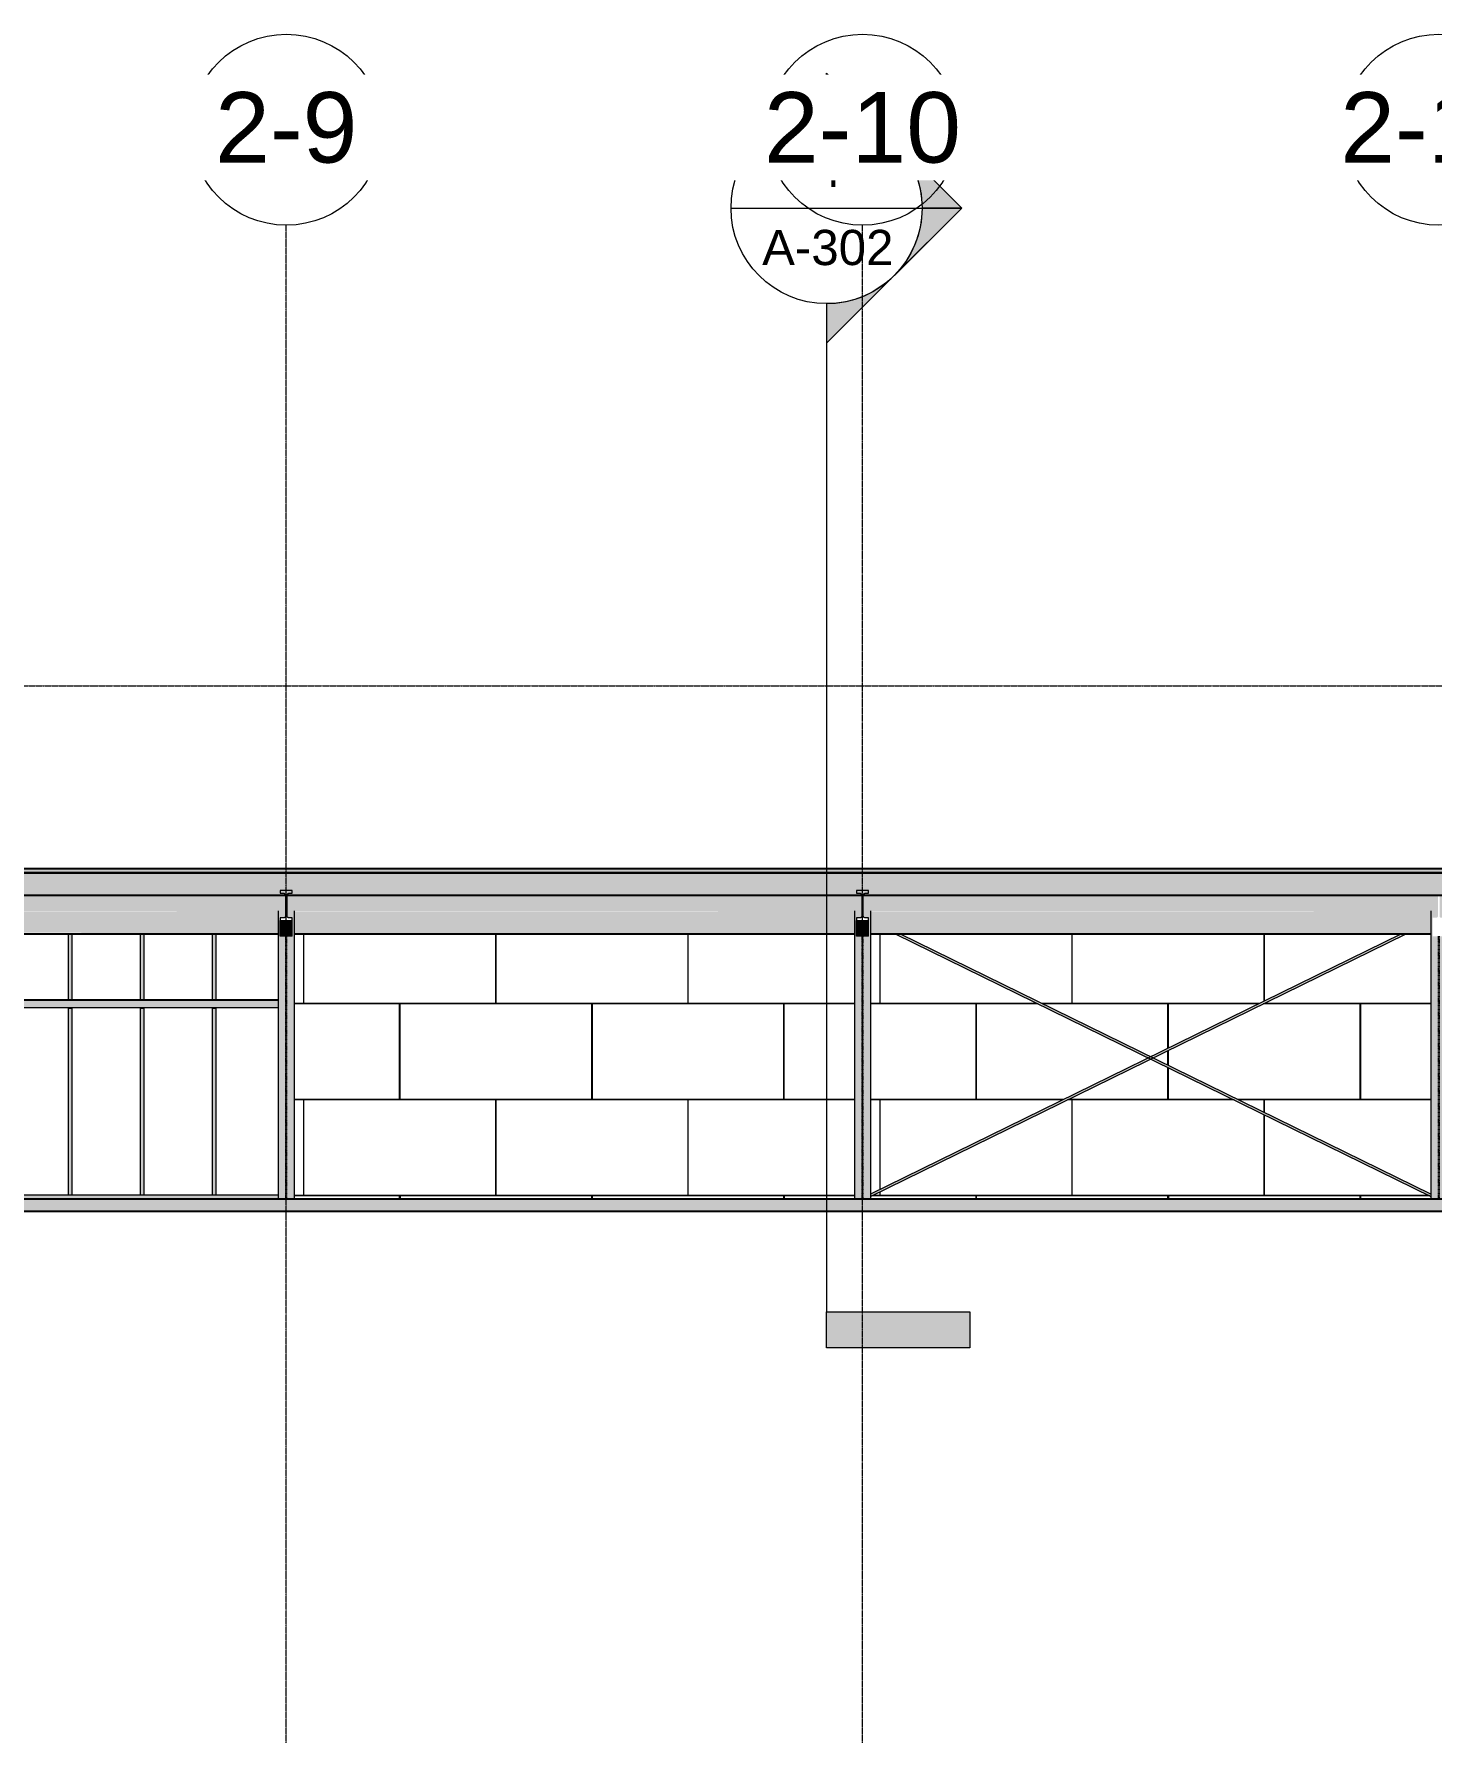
# Model space of a CAD drawing. Header units: inches. Extents: x -23227 to -2744, y -314 to 853.
# Drawn here: x -17234 to -16532, y -273 to 585 of the extents above; entities that cross this region are included whole.
import ezdxf

# ---------------------------------------------------------------- set-up
doc = ezdxf.new("R2010")
doc.units = ezdxf.units.IN
doc.header["$MEASUREMENT"] = 0
for name, pattern in [('Grid Line 1_2_', [0.875, 0.5, -0.125, 0.125, -0.125]), ('Grid Line 1_2__2_', [0.875, 0.5, -0.125, 0.125, -0.125]), ('Hidden 1_8_', [0.1875, 0.125, -0.0625])]:
    doc.linetypes.add(name, pattern=pattern)
for name, color, linetype, lineweight in [('A-CLNG', 13, 'Continuous', 9), ('A-CLNG-PATT', 13, 'Continuous', 9), ('A-FLOR', 192, 'Continuous', 9), ('A-FLOR-LEVL', 51, 'Continuous', 9), ('A-GLAZ-CWMG', 51, 'Continuous', 9), ('A-ROOF', 132, 'Continuous', 9), ('A-WALL-PATT', 111, 'Continuous', 25), ('G-ANNO-SYMB', 111, 'Continuous', 9), ('S-BEAM', 12, 'Continuous', 9), ('S-COLS', 52, 'Continuous', 9), ('S-GRID', 1, 'Continuous', 9), ('S-GRID-IDEN', 1, 'Continuous', 9)]:
    doc.layers.add(name, color=color, linetype=linetype, lineweight=lineweight)
doc.styles.add('Arial_1', font='arial.ttf', dxfattribs={"height": 35.407186})
doc.styles.add('Arial_2', font='arial.ttf', dxfattribs={"height": 17.703593})

# ---------------------------------------------------------------- blocks, each defined once
blk = doc.blocks.new('Locker Rooms and Restrooms_rvt-2-Section 8')
at = {"layer": 'A-FLOR-LEVL', "linetype": 'Grid Line 1_2__2_'}
blk.add_line((-26557.32, 0), (-21746.96, 0), dxfattribs=at)
blk = doc.blocks.new('Struct_Xcel_Sports Complex_rvt-2-Section 8')
at = {"layer": 'A-FLOR'}
blk.add_hatch(color=254, dxfattribs=at).paths.add_polyline_path([(-25258.05, -6.32), (-25189.87, -6.32), (-25174.52, -6), (-22066.14, -6), (-22066.14, 0), (-25174.52, 0), (-25189.87, -0.32), (-25287.67, -0.32), (-25303.02, 0), (-26276.89, 0), (-26276.89, -6), (-25303.02, -6), (-25287.67, -6.32)], flags=0)
at = {"layer": 'A-FLOR', "color": 10, "lineweight": 25}
for p, q in [((-22066.14, 0), (-24218.88, 0)), ((-25174.52, -6), (-22066.14, -6))]:
    blk.add_line(p, q, dxfattribs=at)
blk = doc.blocks.new('W-Wide Flange-Column - B2_F-1278758-Section 8')
at = {"layer": 'S-COLS'}
blk.add_hatch(color=256, dxfattribs=at).paths.add_polyline_path([(-23081.89, 0), (-23081.89, 144.92), (-23085.52, 144.89), (-23085.49, 142.14), (-23085.32, 141.79), (-23085.01, 141.55), (-23084.63, 141.46), (-23082.89, 141.46), (-23082.89, 132.21), (-23088.89, 132.21), (-23088.89, 141.46), (-23086.96, 141.48), (-23086.6, 141.65), (-23086.35, 141.96), (-23086.27, 142.35), (-23086.27, 144.92), (-23089.89, 144.89), (-23089.89, 0)], flags=0)
for p, q in [((-23089.89, 144.89), (-23089.89, 0)), ((-23081.89, 144.89), (-23081.89, 0))]:
    blk.add_line(p, q, dxfattribs=at)
at = {"layer": 'S-COLS', "linetype": 'Hidden 1_8_'}
for p, q in [((-23086.05, 0), (-23086.05, 132.21)), ((-23085.73, 132.21), (-23085.73, 0))]:
    blk.add_line(p, q, dxfattribs=at)
blk = doc.blocks.new('W-Wide Flange-Column - B2_F-V11-Section 8')
at = {"layer": 'S-COLS'}
blk.add_hatch(color=256, dxfattribs=at).paths.add_polyline_path([(-23668.32, 0), (-23660.89, 0), (-23660.89, 144.92), (-23664.52, 144.89), (-23664.49, 142.14), (-23664.32, 141.79), (-23664.01, 141.55), (-23663.63, 141.46), (-23661.89, 141.46), (-23661.89, 132.21), (-23667.89, 132.21), (-23667.89, 141.46), (-23665.96, 141.48), (-23665.6, 141.65), (-23665.35, 141.96), (-23665.27, 142.35), (-23665.27, 144.92), (-23668.89, 144.92), (-23668.89, 0)], flags=0)
for p, q in [((-23668.89, 144.92), (-23668.89, 0)), ((-23660.89, 144.89), (-23660.89, 0))]:
    blk.add_line(p, q, dxfattribs=at)
at = {"layer": 'S-COLS', "linetype": 'Hidden 1_8_'}
for p, q in [((-23665.05, 0), (-23665.05, 132.21)), ((-23664.73, 132.21), (-23664.73, 0))]:
    blk.add_line(p, q, dxfattribs=at)
blk = doc.blocks.new('W-Wide Flange - 1_-3_ deep-V16-Section 8')
at = {"layer": 'S-BEAM'}
blk.add_hatch(color=256, dxfattribs=at).paths.add_polyline_path([(-23667.89, 132.21), (-23661.89, 132.21), (-23661.89, 140.1), (-23667.89, 140.1), (-23667.89, 135.12)], flags=0)
at = {"layer": 'S-BEAM', "lineweight": 15}
for p, q in [((-23661.89, 155.11), (-23667.89, 155.11)), ((-23667.89, 155.11), (-23667.89, 153.75)), ((-23661.89, 153.75), (-23661.89, 155.11)), ((-23667.89, 153.75), (-23666.16, 153.75)), ((-23665.27, 152.86), (-23665.27, 142.35)), ((-23664.52, 142.35), (-23664.52, 152.86)), ((-23663.63, 153.75), (-23661.89, 153.75)), ((-23666.16, 141.46), (-23667.89, 141.46)), ((-23667.89, 141.46), (-23667.89, 140.1)), ((-23667.89, 140.1), (-23661.89, 140.1)), ((-23661.89, 141.46), (-23663.63, 141.46)), ((-23661.89, 140.1), (-23661.89, 141.46))]:
    blk.add_line(p, q, dxfattribs=at)
at = {"layer": 'S-BEAM'}
for p, q in [((-23667.89, 132.21), (-23667.89, 140.1)), ((-23661.89, 132.21), (-23661.89, 140.1)), ((-23661.89, 132.21), (-23667.89, 132.21))]:
    blk.add_line(p, q, dxfattribs=at)
at = {"layer": 'S-BEAM', "lineweight": 15, "flags": 128}
for points in [[(-23666.16, 153.75), (-23665.96, 153.73), (-23665.77, 153.66), (-23665.6, 153.56), (-23665.46, 153.41), (-23665.35, 153.25), (-23665.29, 153.06), (-23665.27, 152.86)], [(-23664.52, 152.86), (-23664.49, 153.06), (-23664.43, 153.25), (-23664.32, 153.41), (-23664.18, 153.56), (-23664.01, 153.66), (-23663.82, 153.73), (-23663.63, 153.75)], [(-23665.27, 142.35), (-23665.29, 142.15), (-23665.35, 141.96), (-23665.46, 141.79), (-23665.6, 141.65), (-23665.77, 141.55), (-23665.96, 141.48), (-23666.16, 141.46)], [(-23663.63, 141.46), (-23663.82, 141.48), (-23664.01, 141.55), (-23664.18, 141.65), (-23664.32, 141.79), (-23664.43, 141.96), (-23664.49, 142.15), (-23664.52, 142.35)]]:
    blk.add_lwpolyline(points, dxfattribs=at)
blk = doc.blocks.new('W-Wide Flange - 1_-3_ deep-V17-Section 8')
at = {"layer": 'S-BEAM'}
h = blk.add_hatch(dxfattribs=at)
h.set_pattern_fill('FP_9', color=256, style=0, pattern_type=2)
h.set_pattern_definition([(45, (-32936.803, 67.247), (-19.00703, 19.00703), []), (45, (-32936.803, 96.047), (-19.00703, 19.00703), [])])
h.paths.add_polyline_path([(-23953.44, 140.1), (-23951.39, 140.1), (-23951.39, 141.46), (-23953.44, 141.52), (-23953.68, 141.65), (-23953.93, 141.96), (-23954.02, 142.35), (-23953.99, 153.06), (-23953.82, 153.41), (-23953.44, 153.69), (-23953.13, 153.75), (-23951.39, 153.75), (-23951.39, 155.11), (-23957.39, 155.11), (-23957.39, 153.75), (-23955.46, 153.73), (-23955.1, 153.56), (-23954.85, 153.25), (-23954.77, 152.86), (-23954.79, 142.15), (-23954.96, 141.79), (-23955.27, 141.55), (-23955.66, 141.46), (-23957.39, 141.46), (-23957.39, 140.1)], flags=0)
blk.add_hatch(color=256, dxfattribs=at).paths.add_polyline_path([(-23957.39, 132.21), (-23951.39, 132.21), (-23951.39, 140.1), (-23957.39, 140.1), (-23957.39, 135.12)], flags=0)
at = {"layer": 'S-BEAM', "lineweight": 15}
for p, q in [((-23951.39, 155.11), (-23957.39, 155.11)), ((-23957.39, 155.11), (-23957.39, 153.75)), ((-23951.39, 153.75), (-23951.39, 155.11)), ((-23957.39, 153.75), (-23955.66, 153.75)), ((-23954.77, 152.86), (-23954.77, 142.35)), ((-23954.02, 142.35), (-23954.02, 152.86)), ((-23953.13, 153.75), (-23951.39, 153.75)), ((-23955.66, 141.46), (-23957.39, 141.46)), ((-23957.39, 141.46), (-23957.39, 140.1)), ((-23957.39, 140.1), (-23951.39, 140.1)), ((-23951.39, 141.46), (-23953.13, 141.46)), ((-23951.39, 140.1), (-23951.39, 141.46))]:
    blk.add_line(p, q, dxfattribs=at)
at = {"layer": 'S-BEAM'}
for p, q in [((-23957.39, 132.21), (-23957.39, 140.1)), ((-23951.39, 132.21), (-23951.39, 140.1)), ((-23951.39, 132.21), (-23957.39, 132.21))]:
    blk.add_line(p, q, dxfattribs=at)
at = {"layer": 'S-BEAM', "lineweight": 15, "flags": 128}
for points in [[(-23955.66, 153.75), (-23955.46, 153.73), (-23955.27, 153.66), (-23955.1, 153.56), (-23954.96, 153.41), (-23954.85, 153.25), (-23954.79, 153.06), (-23954.77, 152.86)], [(-23954.02, 152.86), (-23953.99, 153.06), (-23953.93, 153.25), (-23953.82, 153.41), (-23953.68, 153.56), (-23953.51, 153.66), (-23953.32, 153.73), (-23953.13, 153.75)], [(-23954.77, 142.35), (-23954.79, 142.15), (-23954.85, 141.96), (-23954.96, 141.79), (-23955.1, 141.65), (-23955.27, 141.55), (-23955.46, 141.48), (-23955.66, 141.46)], [(-23953.13, 141.46), (-23953.32, 141.48), (-23953.51, 141.55), (-23953.68, 141.65), (-23953.82, 141.79), (-23953.93, 141.96), (-23953.99, 142.15), (-23954.02, 142.35)]]:
    blk.add_lwpolyline(points, dxfattribs=at)
blk = doc.blocks.new('Girt_C - 8_D-1253506-Section 8')
at = {"layer": 'S-BEAM'}
h = blk.add_hatch(color=256, dxfattribs=at)
h.paths.add_polyline_path([(-22173.39, 99.82), (-22173.39, 100.3), (-22309.89, 100.3), (-22309.89, 99.82), (-22216.83, 99.82)], flags=0)
h.paths.add_polyline_path([(-26265.39, 99.82), (-26128.02, 99.82), (-26128.02, 100.3), (-26265.39, 100.3)], flags=0)
h.paths.add_polyline_path([(-22420.08, 99.82), (-22420.08, 100.3), (-22458.77, 100.3), (-22458.77, 99.82)], flags=0)
h.paths.add_polyline_path([(-25672.89, 99.82), (-25522.02, 99.82), (-25522.02, 100.3), (-25672.89, 100.3)], flags=0)
h.paths.add_polyline_path([(-22810.7, 99.82), (-22810.7, 100.3), (-22941.3, 100.3), (-22941.36, 100.11), (-22941.61, 99.9), (-22941.71, 99.82), (-22838.9, 99.82)], flags=0)
h.paths.add_polyline_path([(-25517.89, 99.82), (-25505.64, 99.82), (-25505.64, 100.3), (-25517.89, 100.3)], flags=0)
h.paths.add_polyline_path([(-22949.08, 99.82), (-22948.92, 99.9), (-22949.17, 100.11), (-22949.23, 100.3), (-23081.89, 100.3), (-23081.89, 99.82), (-22977.14, 99.82)], flags=0)
h.paths.add_polyline_path([(-25501.52, 99.82), (-25405.89, 99.82), (-25405.89, 100.3), (-25501.52, 100.3)], flags=0)
h.paths.add_polyline_path([(-25397.89, 99.82), (-25336.74, 99.82), (-25336.74, 100.3), (-25397.89, 100.3)], flags=0)
h.paths.add_polyline_path([(-23089.89, 99.82), (-23089.89, 100.3), (-23371.39, 100.3), (-23371.39, 99.82), (-23115.37, 99.82)], flags=0)
h.paths.add_polyline_path([(-24132.95, 99.82), (-23958.39, 99.82), (-23958.39, 100.3), (-24132.95, 100.3)], flags=0)
h = blk.add_hatch(color=256, dxfattribs=at)
h.paths.add_polyline_path([(-26265.39, 96.51), (-26127.89, 96.51), (-26127.89, 98), (-26128.02, 98), (-26128.02, 99.82), (-26265.39, 99.82)], flags=0)
h.paths.add_polyline_path([(-25361.73, 96.51), (-25336.74, 96.51), (-25336.74, 99.82), (-25397.89, 99.82), (-25397.89, 96.51), (-25396.29, 96.51)], flags=0)
h.paths.add_polyline_path([(-24132.95, 96.51), (-23958.39, 96.51), (-23958.39, 99.82), (-24132.95, 99.82)], flags=0)
h.paths.add_polyline_path([(-22171.52, 96.51), (-22171.52, 98), (-22173.39, 98), (-22173.39, 99.82), (-22309.89, 99.82), (-22309.89, 96.51), (-22172.77, 96.51)], flags=0)
h.paths.add_polyline_path([(-22420.08, 96.51), (-22420.08, 99.82), (-22458.77, 99.82), (-22458.77, 96.51)], flags=0)
h.paths.add_polyline_path([(-25672.89, 96.51), (-25522.02, 96.51), (-25522.02, 99.82), (-25672.89, 99.82)], flags=0)
h.paths.add_polyline_path([(-22810.7, 96.51), (-22810.7, 99.82), (-23081.89, 99.82), (-23081.89, 96.51), (-22838.9, 96.51)], flags=0)
h.paths.add_polyline_path([(-25517.89, 96.51), (-25505.64, 96.51), (-25505.64, 99.82), (-25517.89, 99.82)], flags=0)
h.paths.add_polyline_path([(-23089.89, 96.51), (-23089.89, 99.82), (-23371.39, 99.82), (-23371.39, 96.51), (-23115.37, 96.51)], flags=0)
h.paths.add_polyline_path([(-25501.52, 96.51), (-25405.89, 96.51), (-25405.89, 99.82), (-25501.52, 99.82)], flags=0)
h = blk.add_hatch(color=256, dxfattribs=at)
h.paths.add_polyline_path([(-22171.52, 96.32), (-22171.52, 96.51), (-22309.89, 96.5), (-22309.89, 96.32), (-22216.83, 96.32)], flags=0)
h.paths.add_polyline_path([(-23958.39, 96.32), (-23958.39, 96.51), (-24132.95, 96.46), (-24132.95, 96.32), (-24013.92, 96.32)], flags=0)
h.paths.add_polyline_path([(-23357.29, 96.32), (-23089.89, 96.36), (-23089.89, 96.51), (-23371.39, 96.48), (-23371.39, 96.32)], flags=0)
h.paths.add_polyline_path([(-25672.76, 96.32), (-25522.02, 96.4), (-25522.02, 96.51), (-25672.89, 96.43), (-25672.89, 96.32)], flags=0)
h.paths.add_polyline_path([(-26128.02, 96.32), (-26128.02, 96.51), (-26265.39, 96.51), (-26265.39, 96.32), (-26156.59, 96.32)], flags=0)
h.paths.add_polyline_path([(-25517.89, 96.32), (-25505.64, 96.4), (-25505.64, 96.51), (-25517.89, 96.43), (-25517.89, 96.34)], flags=0)
h.paths.add_polyline_path([(-22420.08, 96.32), (-22420.08, 96.51), (-22458.77, 96.5), (-22458.77, 96.32)], flags=0)
h.paths.add_polyline_path([(-25501.52, 96.32), (-25405.89, 96.4), (-25405.89, 96.51), (-25501.52, 96.43), (-25501.52, 96.34)], flags=0)
h.paths.add_polyline_path([(-23081.89, 96.32), (-22948.86, 96.36), (-22948.57, 96.51), (-23081.89, 96.49), (-23081.89, 96.33)], flags=0)
h.paths.add_polyline_path([(-25336.74, 96.32), (-25336.74, 96.51), (-25397.89, 96.43), (-25397.89, 96.32), (-25361.73, 96.32)], flags=0)
h.paths.add_polyline_path([(-22810.7, 96.32), (-22810.7, 96.51), (-22941.94, 96.49), (-22941.87, 96.41), (-22941.52, 96.32), (-22838.9, 96.32)], flags=0)
for p, q in [((-23958.39, 100.3), (-24132.95, 100.3)), ((-23958.39, 99.82), (-24132.95, 99.82)), ((-24132.95, 96.32), (-23958.39, 96.32))]:
    blk.add_line(p, q, dxfattribs=at)
blk = doc.blocks.new('W-Wide Flange - W12X19-1278585-Section 8')
at = {"layer": 'S-BEAM'}
h = blk.add_hatch(color=256, dxfattribs=at)
h.paths.add_polyline_path([(-26264.89, 144.55), (-26128.02, 144.55), (-26128.02, 144.79), (-26264.89, 144.79), (-26264.89, 144.69)], flags=0)
h.paths.add_polyline_path([(-24818.89, 144.55), (-24634.77, 144.62), (-24634.77, 144.79), (-24818.89, 144.76), (-24818.89, 144.63)], flags=0)
h.paths.add_polyline_path([(-22804.14, 144.55), (-22804.14, 144.79), (-23081.89, 144.79), (-23081.89, 144.55), (-22804.34, 144.55)], flags=0)
h.paths.add_polyline_path([(-24826.89, 144.55), (-24826.89, 144.79), (-24965.27, 144.77), (-24965.27, 144.55), (-24843.34, 144.55)], flags=0)
h.paths.add_polyline_path([(-25976.89, 144.55), (-25863.02, 144.55), (-25863.02, 144.79), (-25976.89, 144.79), (-25976.89, 144.68)], flags=0)
h.paths.add_polyline_path([(-23089.89, 144.55), (-23089.89, 144.79), (-23371.39, 144.71), (-23371.39, 144.55), (-23098.1, 144.55)], flags=0)
h.paths.add_polyline_path([(-24630.02, 144.55), (-24537.39, 144.62), (-24537.39, 144.79), (-24630.02, 144.75), (-24630.02, 144.62)], flags=0)
h.paths.add_polyline_path([(-25737.27, 144.55), (-25695.39, 144.55), (-25695.39, 144.79), (-25737.27, 144.79), (-25737.27, 144.67)], flags=0)
h.paths.add_polyline_path([(-25174.52, 144.55), (-25174.52, 144.79), (-25303.02, 144.78), (-25303.02, 144.55), (-25188.93, 144.55)], flags=0)
h.paths.add_polyline_path([(-23379.39, 144.55), (-23379.39, 144.79), (-23660.89, 144.72), (-23660.89, 144.55), (-23383.21, 144.55)], flags=0)
h.paths.add_polyline_path([(-25687.39, 144.55), (-25522.02, 144.55), (-25522.02, 144.79), (-25687.39, 144.79), (-25687.39, 144.67)], flags=0)
h.paths.add_polyline_path([(-24529.39, 144.55), (-24247.89, 144.61), (-24247.89, 144.79), (-24529.39, 144.75), (-24529.39, 144.62)], flags=0)
h.paths.add_polyline_path([(-25517.89, 144.55), (-25505.64, 144.55), (-25505.64, 144.79), (-25517.89, 144.79), (-25517.89, 144.66)], flags=0)
h.paths.add_polyline_path([(-23668.89, 144.55), (-23668.89, 144.79), (-23950.39, 144.73), (-23950.39, 144.55), (-23737.44, 144.55)], flags=0)
h.paths.add_polyline_path([(-25501.52, 144.55), (-25405.89, 144.55), (-25405.89, 144.79), (-25501.52, 144.79), (-25501.52, 144.66)], flags=0)
h.paths.add_polyline_path([(-25307.77, 144.55), (-25307.77, 144.79), (-25397.89, 144.78), (-25397.89, 144.55), (-25327.17, 144.55)], flags=0)
h.paths.add_polyline_path([(-24132.95, 144.55), (-23958.39, 144.6), (-23958.39, 144.79), (-24132.95, 144.74), (-24132.95, 144.6)], flags=0)
h = blk.add_hatch(color=256, dxfattribs=at)
h.paths.add_polyline_path([(-26264.89, 134.1), (-26128.02, 134.1), (-26128.02, 144.55), (-26264.89, 144.55), (-26264.89, 135.12)], flags=0)
h.paths.add_polyline_path([(-24537.39, 134.1), (-24537.39, 144.55), (-24630.02, 144.55), (-24630.02, 134.1), (-24540.94, 134.1)], flags=0)
h.paths.add_polyline_path([(-22804.14, 134.1), (-22804.14, 135.04), (-22804.39, 135.04), (-22804.34, 143.37), (-22804.14, 143.37), (-22804.14, 144.55), (-23081.89, 144.55), (-23081.89, 134.1), (-22804.34, 134.1)], flags=0)
h.paths.add_polyline_path([(-24529.39, 134.1), (-24247.89, 134.1), (-24247.89, 144.55), (-24529.39, 144.55), (-24529.39, 135.12)], flags=0)
h.paths.add_polyline_path([(-25976.89, 134.1), (-25863.02, 134.1), (-25863.02, 144.55), (-25976.89, 144.55), (-25976.89, 135.12)], flags=0)
h.paths.add_polyline_path([(-24634.77, 134.1), (-24634.77, 144.55), (-24818.89, 144.55), (-24818.89, 134.1), (-24635.98, 134.1)], flags=0)
h.paths.add_polyline_path([(-25737.27, 134.1), (-25695.39, 134.1), (-25695.39, 144.55), (-25737.27, 144.55)], flags=0)
h.paths.add_polyline_path([(-25687.39, 134.1), (-25522.02, 134.1), (-25522.02, 144.55), (-25687.39, 144.55), (-25687.39, 135.12)], flags=0)
h.paths.add_polyline_path([(-23089.89, 134.1), (-23089.89, 144.55), (-23371.39, 144.55), (-23371.39, 134.1), (-23115.37, 134.1)], flags=0)
h.paths.add_polyline_path([(-25517.89, 134.1), (-25505.64, 134.1), (-25505.64, 144.55), (-25517.89, 144.55)], flags=0)
h.paths.add_polyline_path([(-23379.39, 134.1), (-23379.39, 144.55), (-23660.89, 144.55), (-23660.89, 134.1), (-23383.21, 134.1)], flags=0)
h.paths.add_polyline_path([(-25501.52, 134.1), (-25405.89, 134.1), (-25405.89, 144.55), (-25501.52, 144.55)], flags=0)
h.paths.add_polyline_path([(-25397.89, 134.1), (-25307.77, 134.1), (-25307.77, 144.55), (-25397.89, 144.55), (-25397.89, 135.12)], flags=0)
h.paths.add_polyline_path([(-24132.95, 134.1), (-23958.39, 134.1), (-23958.39, 144.55), (-24132.95, 144.55), (-24132.95, 135.12)], flags=0)
h.paths.add_polyline_path([(-23668.89, 134.1), (-23668.89, 144.55), (-23950.39, 144.55), (-23950.39, 134.1), (-23737.44, 134.1)], flags=0)
h.paths.add_polyline_path([(-25303.02, 134.1), (-25174.52, 134.1), (-25174.52, 144.55), (-25303.02, 144.55)], flags=0)
h.paths.add_polyline_path([(-24965.27, 134.1), (-24826.89, 134.1), (-24826.89, 144.55), (-24965.27, 144.55)], flags=0)
h = blk.add_hatch(color=256, dxfattribs=at)
h.paths.add_polyline_path([(-22804.14, 133.58), (-22804.14, 134.1), (-23081.89, 134.1), (-23081.89, 133.58), (-22804.34, 133.58)], flags=0)
h.paths.add_polyline_path([(-26264.89, 133.58), (-26128.02, 133.65), (-26128.02, 134.1), (-26264.89, 134.1), (-26264.89, 133.59)], flags=0)
h.paths.add_polyline_path([(-25976.89, 133.58), (-25863.02, 133.65), (-25863.02, 134.1), (-25976.89, 134.09), (-25976.89, 133.59)], flags=0)
h.paths.add_polyline_path([(-25737.27, 133.58), (-25695.39, 133.65), (-25695.39, 134.1), (-25737.27, 134.08), (-25737.27, 133.59)], flags=0)
h.paths.add_polyline_path([(-25687.39, 133.58), (-25522.02, 133.65), (-25522.02, 134.1), (-25687.39, 134.08), (-25687.39, 133.59)], flags=0)
h.paths.add_polyline_path([(-23089.89, 133.58), (-23089.89, 134.1), (-23371.39, 134.1), (-23371.39, 133.58), (-23115.37, 133.58)], flags=0)
h.paths.add_polyline_path([(-25517.89, 133.58), (-25505.64, 133.65), (-25505.64, 134.1), (-25517.89, 134.07), (-25517.89, 133.59)], flags=0)
h.paths.add_polyline_path([(-25501.52, 133.58), (-25405.89, 133.65), (-25405.89, 134.1), (-25501.52, 134.07), (-25501.52, 133.59)], flags=0)
h.paths.add_polyline_path([(-25397.89, 133.58), (-25307.77, 133.65), (-25307.77, 134.1), (-25397.89, 134.07), (-25397.89, 133.59)], flags=0)
h.paths.add_polyline_path([(-25303.02, 133.58), (-25174.52, 133.65), (-25174.52, 134.1), (-25303.02, 134.06), (-25303.02, 133.59)], flags=0)
h.paths.add_polyline_path([(-24965.27, 133.58), (-24826.89, 133.65), (-24826.89, 134.1), (-24965.27, 134.05), (-24965.27, 133.59)], flags=0)
h.paths.add_polyline_path([(-24818.89, 133.58), (-24634.77, 133.65), (-24634.77, 134.1), (-24818.89, 134.05), (-24818.89, 133.59)], flags=0)
h.paths.add_polyline_path([(-24630.02, 133.58), (-24537.39, 133.65), (-24537.39, 134.1), (-24630.02, 134.04), (-24630.02, 133.59)], flags=0)
h.paths.add_polyline_path([(-24529.39, 133.58), (-24247.89, 133.65), (-24247.89, 134.1), (-24529.39, 134.03), (-24529.39, 133.59)], flags=0)
h.paths.add_polyline_path([(-23379.39, 133.58), (-23379.39, 134.1), (-23660.89, 134.1), (-23660.89, 133.58), (-23383.21, 133.58)], flags=0)
h.paths.add_polyline_path([(-24132.95, 133.58), (-23958.39, 133.65), (-23958.39, 134.1), (-24132.95, 134.02), (-24132.95, 133.58)], flags=0)
h.paths.add_polyline_path([(-23950.39, 133.58), (-23668.89, 133.65), (-23668.89, 134.1), (-23950.39, 134.1), (-23950.39, 133.58)], flags=0)
h = blk.add_hatch(color=256, dxfattribs=at)
h.paths.add_polyline_path([(-24537.39, 133.23), (-24537.39, 133.58), (-24630.02, 133.58), (-24630.02, 133.23), (-24540.94, 133.23)], flags=0)
h.paths.add_polyline_path([(-22804.14, 133.23), (-22804.14, 133.58), (-23081.89, 133.58), (-23081.89, 133.23), (-22804.34, 133.23)], flags=0)
h.paths.add_polyline_path([(-26260.27, 133.23), (-26128.02, 133.23), (-26128.02, 133.58), (-26264.89, 133.58), (-26264.89, 133.23)], flags=0)
h.paths.add_polyline_path([(-25976.89, 133.23), (-25863.02, 133.23), (-25863.02, 133.58), (-25976.89, 133.58)], flags=0)
h.paths.add_polyline_path([(-25737.27, 133.23), (-25695.39, 133.23), (-25695.39, 133.58), (-25737.27, 133.58)], flags=0)
h.paths.add_polyline_path([(-23089.89, 133.23), (-23089.89, 133.58), (-23371.39, 133.58), (-23371.39, 133.23), (-23115.37, 133.23)], flags=0)
h.paths.add_polyline_path([(-25687.39, 133.23), (-25522.02, 133.23), (-25522.02, 133.58), (-25687.39, 133.58)], flags=0)
h.paths.add_polyline_path([(-23379.39, 133.23), (-23379.39, 133.58), (-23660.89, 133.58), (-23660.89, 133.23), (-23383.21, 133.23)], flags=0)
h.paths.add_polyline_path([(-25517.89, 133.23), (-25505.64, 133.23), (-25505.64, 133.58), (-25517.89, 133.58)], flags=0)
h.paths.add_polyline_path([(-25501.52, 133.23), (-25405.89, 133.23), (-25405.89, 133.58), (-25501.52, 133.58)], flags=0)
h.paths.add_polyline_path([(-25397.89, 133.23), (-25307.77, 133.23), (-25307.77, 133.58), (-25397.89, 133.58)], flags=0)
h.paths.add_polyline_path([(-25303.02, 133.23), (-25174.52, 133.23), (-25174.52, 133.58), (-25303.02, 133.58)], flags=0)
h.paths.add_polyline_path([(-23668.89, 133.23), (-23668.89, 133.58), (-23950.39, 133.58), (-23950.39, 133.23), (-23737.44, 133.23)], flags=0)
h.paths.add_polyline_path([(-24965.27, 133.23), (-24826.89, 133.23), (-24826.89, 133.58), (-24965.27, 133.58)], flags=0)
h.paths.add_polyline_path([(-23958.39, 133.23), (-23958.39, 133.58), (-24132.95, 133.58), (-24132.95, 133.23), (-23979.36, 133.23)], flags=0)
h.paths.add_polyline_path([(-24818.89, 133.23), (-24634.77, 133.23), (-24634.77, 133.58), (-24818.89, 133.58)], flags=0)
h.paths.add_polyline_path([(-24247.89, 133.23), (-24247.89, 133.58), (-24529.39, 133.58), (-24529.39, 133.23), (-24255.83, 133.23)], flags=0)
for p, q in [((-24132.95, 133.58), (-23958.39, 133.58)), ((-24132.95, 133.23), (-23958.39, 133.23)), ((-23950.39, 133.58), (-23668.89, 133.58)), ((-23950.39, 133.23), (-23668.89, 133.23)), ((-23660.89, 133.58), (-23379.39, 133.58)), ((-23660.89, 133.23), (-23379.39, 133.23))]:
    blk.add_line(p, q, dxfattribs=at)
blk = doc.blocks.new('Rectangular Mullion - Exterior 2_ x 4_5_-V40-Section 8')
at = {"layer": 'A-GLAZ-CWMG'}
blk.add_hatch(color=256, dxfattribs=at).paths.add_polyline_path([(-22241.52, 0), (-22205.33, 0), (-22205.33, 2), (-22241.52, 2)], flags=0)
blk.add_line((-22205.33, 2), (-22241.52, 2), dxfattribs=at)
blk = doc.blocks.new('Rectangular Mullion - Exterior 2_ x 4_5_-1115231-Section 8')
at = {"layer": 'A-GLAZ-CWMG'}
blk.add_hatch(color=256, dxfattribs=at).paths.add_polyline_path([(-22240.52, 2), (-22240.52, 96), (-22242.52, 96), (-22242.52, 2)], flags=0)
for p, q in [((-22242.52, 96), (-22240.52, 96)), ((-22242.52, 96), (-22242.52, 2)), ((-22240.52, 2), (-22240.52, 96)), ((-22240.52, 2), (-22242.52, 2))]:
    blk.add_line(p, q, dxfattribs=at)
blk = doc.blocks.new('Rectangular Mullion - Exterior 2_ x 4_5_-V44-Section 8')
at = {"layer": 'A-GLAZ-CWMG'}
blk.add_hatch(color=256, dxfattribs=at).paths.add_polyline_path([(-24100.14, 100.3), (-24098.14, 100.3), (-24098.14, 133.23), (-24100.14, 133.23), (-24100.14, 115.59)], flags=0)
for p, q in [((-24100.14, 133.23), (-24100.14, 100.3)), ((-24098.14, 100.3), (-24098.14, 133.23))]:
    blk.add_line(p, q, dxfattribs=at)
blk = doc.blocks.new('Rectangular Mullion - Exterior 2_ x 4_5_-1136166-Section 8')
at = {"layer": 'A-GLAZ-CWMG'}
blk.add_hatch(color=256, dxfattribs=at).paths.add_polyline_path([(-23958.39, 0), (-23958.39, 2), (-23990.58, 2), (-23990.58, 0)], flags=0)
blk.add_line((-23958.39, 2), (-23990.58, 2), dxfattribs=at)
blk = doc.blocks.new('Round Bar - 1_-V58-Section 8')
at = {"layer": 'S-BEAM'}
h = blk.add_hatch(color=256, dxfattribs=at)
h.paths.add_polyline_path([(-23660.89, 1.41), (-23520.13, 70.54), (-23520.13, 71), (-23660.89, 1.96), (-23660.89, 1.45)], flags=0)
h.paths.add_polyline_path([(-23519.02, 71), (-23518.96, 71.01), (-23392.26, 133.23), (-23393.24, 133.23), (-23520.01, 71), (-23519.1, 71)], flags=0)
h = blk.add_hatch(color=256, dxfattribs=at)
h.paths.add_polyline_path([(-23660.89, 1.96), (-23520.26, 71), (-23521.3, 70.98), (-23660.89, 2.44), (-23660.89, 2.12)], flags=0)
h.paths.add_polyline_path([(-23520.12, 71), (-23393.42, 133.23), (-23394.38, 133.23), (-23520.13, 71.46), (-23520.13, 71.31), (-23520.13, 71.31), (-23520.13, 71)], flags=0)
for p, q in [((-23660.89, 1.41), (-23392.1, 133.23)), ((-23394.38, 133.23), (-23660.89, 2.52))]:
    blk.add_line(p, q, dxfattribs=at)
blk = doc.blocks.new('Round Bar - 1_-V59-Section 8')
at = {"layer": 'S-BEAM'}
h = blk.add_hatch(color=256, dxfattribs=at)
h.paths.add_polyline_path([(-23379.39, 1.42), (-23379.39, 1.98), (-23520.13, 70.98), (-23520.13, 70.53), (-23520.09, 70.42), (-23383.21, 3.29)], flags=0)
h.paths.add_polyline_path([(-23520.44, 71), (-23520.13, 71), (-23647.2, 133.23), (-23648.15, 133.23), (-23521.07, 71), (-23520.44, 71)], flags=0)
h = blk.add_hatch(color=256, dxfattribs=at)
h.paths.add_polyline_path([(-23379.39, 1.98), (-23379.39, 2.53), (-23519.19, 71), (-23520.12, 71), (-23382.08, 3.29)], flags=0)
h.paths.add_polyline_path([(-23520.13, 71), (-23520.13, 71.01), (-23520.13, 71.46), (-23520.16, 71.57), (-23646.03, 133.23), (-23647.02, 133.23), (-23521.45, 71.64)], flags=0)
for p, q in [((-23648.15, 133.23), (-23379.39, 1.42)), ((-23379.39, 2.53), (-23645.88, 133.23))]:
    blk.add_line(p, q, dxfattribs=at)
blk = doc.blocks.new('Grid - Grid Head - Circle-14747-Section 8')
at = {"layer": 'S-GRID-IDEN'}
blk.add_circle((-23085.89, 537.49), 48, dxfattribs=at)
blk = doc.blocks.new('Section - 3_32_ x 3_8_-18514-Section 8')
at = {"layer": 'G-ANNO-SYMB'}
blk.add_hatch(color=256, dxfattribs=at).paths.add_polyline_path([(-24220.84, -26.7), (-24148.84, -26.7), (-24148.84, -44.7), (-24220.84, -44.7)], flags=0)
for p, q in [((-24220.84, -26.7), (-24220.84, -44.7)), ((-24148.84, -26.7), (-24220.84, -26.7)), ((-24148.84, -44.7), (-24148.84, -26.7)), ((-24220.84, -44.7), (-24148.84, -44.7))]:
    blk.add_line(p, q, dxfattribs=at)
blk = doc.blocks.new('Section - Section Head - Filled-1526-Section 8')
at = {"layer": 'G-ANNO-SYMB'}
h = blk.add_hatch(color=256, dxfattribs=at)
edge = h.paths.add_edge_path(flags=0)
edge.add_arc((-24148.84, 528), 48.06, 90, 132.0784, ccw=False)
edge.add_line((-24148.84, 576.06), (-24148.84, 595.88))
edge.add_line((-24148.84, 595.88), (-24181.04, 563.67))
h = blk.add_hatch(color=256, dxfattribs=at)
edge = h.paths.add_edge_path(flags=0)
edge.add_line((-24182.78, 561.94), (-24216.72, 528))
edge.add_line((-24216.72, 528), (-24196.84, 528))
edge.add_arc((-24148.84, 528), 48, 135, 180, ccw=False)
h = blk.add_hatch(color=256, dxfattribs=at)
edge = h.paths.add_edge_path(flags=0)
edge.add_arc((-24148.84, 528), 48, 180, 225, ccw=False)
edge.add_line((-24196.84, 528), (-24216.72, 528))
edge.add_line((-24216.72, 528), (-24182.78, 494.06))
h = blk.add_hatch(color=256, dxfattribs=at)
edge = h.paths.add_edge_path(flags=0)
edge.add_line((-24181.04, 492.33), (-24148.84, 460.12))
edge.add_line((-24148.84, 460.12), (-24148.84, 479.94))
edge.add_arc((-24148.84, 528), 48.06, 227.9216, 270, ccw=False)
for p, q in [((-24216.72, 528), (-24148.84, 595.88)), ((-24181.04, 563.67), (-24148.84, 595.88)), ((-24148.84, 576), (-24148.84, 595.88)), ((-24148.84, 595.88), (-24148.84, 576.06)), ((-24216.72, 528), (-24182.78, 561.94)), ((-24216.72, 528), (-24148.84, 460.12)), ((-24196.84, 528), (-24216.72, 528)), ((-24182.78, 494.06), (-24216.72, 528)), ((-24216.72, 528), (-24196.84, 528)), ((-24148.84, 460.12), (-24181.04, 492.33)), ((-24148.84, 480), (-24148.84, 460.12)), ((-24148.84, 479.94), (-24148.84, 460.12))]:
    blk.add_line(p, q, dxfattribs=at)
for radius, start, end in [(48, 90, 270), (48.06, 90, 132.0784), (48, 270, 90), (48, 135, 180), (48, 180, 225), (48.06, 227.9216, 270)]:
    blk.add_arc((-24148.84, 528), radius, start, end, dxfattribs=at)

msp = doc.modelspace()

# ---------------------------------------------------------------- hatches: boundary and pattern name
at = {"layer": 'A-CLNG-PATT'}
h = msp.add_hatch(dxfattribs=at)
h.set_pattern_fill('FP_14', color=256, style=0, pattern_type=2)
h.set_pattern_definition([(161.57, (-32935.843, 68.207), (-7.6802237, -0.0009796), [0, -54.643, 6.067, 0]), (18.43, (-32937.763, 68.207), (-7.6802237, 0.0009796), [0, -54.643, 6.067, 0]), (108.43, (-32935.843, 68.207), (3.8382953, -19.20136532), [18.211, -42.499]), (71.57, (-32937.763, 68.207), (3.8382953, 19.20136532), [18.211, -42.499])])
h.paths.add_polyline_path([(-19425.44863, 152.85419), (-15951.69863, 152.85419), (-15951.69863, 164.11396), (-19425.44863, 164.11396), (-19425.44863, 154.65476)], flags=0)
at = {"layer": 'A-CLNG-PATT', "lineweight": 5}
h = msp.add_hatch(color=256, dxfattribs=at)
h.paths.add_polyline_path([(-19418.19863, 144.18034), (-19417.69863, 144.21183), (-19417.69863, 144.79194), (-19280.82363, 144.79194), (-19280.82363, 148.7168), (-19278.32363, 148.7168), (-19278.32363, 148.91992), (-19134.07363, 148.91992), (-19134.07363, 152.85419), (-19421.08363, 152.85419), (-19421.08363, 145.16992), (-19418.19863, 145.16992), (-19418.19863, 144.20979)], flags=0)
h.paths.add_polyline_path([(-19129.69863, 144.79194), (-19015.82363, 144.79194), (-19015.82363, 152.29557), (-18894.82363, 152.29557), (-18894.82363, 152.85419), (-19133.32363, 152.85419), (-19133.32363, 144.93034), (-19129.69863, 144.88951)], flags=0)
h.paths.add_polyline_path([(-17693.7522, 144.79194), (-17690.19863, 144.79194), (-17690.19863, 144.91992), (-17686.57363, 144.91992), (-17686.57363, 152.85419), (-17782.82363, 152.85419), (-17782.82363, 144.79194), (-17702.39201, 144.79194)], flags=0)
h.paths.add_polyline_path([(-16046.09967, 144.79194), (-15956.94863, 144.79194), (-15956.94863, 152.85419), (-16238.32363, 152.85419), (-16238.32363, 144.91992), (-16234.69863, 144.88951), (-16234.69863, 144.79194), (-16060.82763, 144.79194)], flags=0)
h.paths.add_polyline_path([(-18687.33063, 144.79194), (-18674.82363, 144.79194), (-18674.82363, 152.85419), (-18843.82363, 152.85419), (-18843.82363, 144.93034), (-18840.19863, 144.88951), (-18840.19863, 144.79194), (-18756.44913, 144.79194)], flags=0)
h.paths.add_polyline_path([(-18658.44863, 144.79194), (-18658.44863, 152.85419), (-18670.69863, 152.85419), (-18670.69863, 144.79194)], flags=0)
h.paths.add_polyline_path([(-18654.32363, 144.79194), (-18558.69863, 144.79194), (-18558.69863, 144.91992), (-18555.07363, 144.91992), (-18555.07363, 152.85419), (-18654.32363, 152.85419), (-18654.32363, 147.31328)], flags=0)
h.paths.add_polyline_path([(-18341.73813, 144.79194), (-18327.32363, 144.79194), (-18327.32363, 152.85419), (-18455.82363, 152.85419), (-18455.82363, 144.79194), (-18410.85663, 144.79194)], flags=0)
h.paths.add_polyline_path([(-17682.19863, 144.79194), (-17400.69863, 144.79194), (-17400.69863, 144.91992), (-17399.07363, 144.91992), (-17399.07363, 152.85419), (-17685.82363, 152.85419), (-17685.82363, 144.91992), (-17682.19863, 144.91992)], flags=0)
h.paths.add_polyline_path([(-17787.57363, 144.79194), (-17787.57363, 152.85419), (-17975.32363, 152.85419), (-17975.32363, 144.91992), (-17971.69863, 144.88951), (-17971.69863, 144.79194), (-17788.79013, 144.79194)], flags=0)
h.paths.add_polyline_path([(-18848.19863, 144.79194), (-18848.19863, 144.93034), (-18844.57363, 144.93034), (-18844.57363, 152.85419), (-18890.07363, 152.85419), (-18890.07363, 144.79194), (-18851.48707, 144.79194)], flags=0)
h.paths.add_polyline_path([(-17285.76113, 144.79194), (-17111.19863, 144.79194), (-17111.19863, 144.91992), (-17107.57363, 144.91992), (-17107.57363, 152.85419), (-17285.76113, 152.82342), (-17285.76113, 148.92513)], flags=0)
h.paths.add_polyline_path([(-18460.57363, 144.79194), (-18460.57363, 152.85419), (-18554.32363, 152.85419), (-18554.32363, 144.91992), (-18550.69863, 144.88951), (-18550.69863, 144.79194), (-18479.97513, 144.79194)], flags=0)
h.paths.add_polyline_path([(-17103.19863, 144.79194), (-16821.69863, 144.79194), (-16821.69863, 144.91992), (-16818.07363, 144.91992), (-16818.07363, 152.85419), (-17106.82363, 152.85419), (-17106.82363, 144.91992), (-17103.19863, 144.88951)], flags=0)
h.paths.add_polyline_path([(-17979.69863, 144.79194), (-17979.69863, 144.91992), (-17976.07363, 144.91992), (-17976.07363, 152.85419), (-18118.07363, 152.85419), (-18118.07363, 144.79194), (-17996.14563, 144.79194)], flags=0)
h.paths.add_polyline_path([(-16803.85151, 144.79194), (-16532.19863, 144.79194), (-16532.19863, 144.91992), (-16528.57363, 144.91992), (-16528.57363, 152.85419), (-16817.32363, 152.85419), (-16817.32363, 144.91992), (-16813.69863, 144.88951), (-16813.69863, 144.79194), (-16812.49132, 144.79194)], flags=0)
h.paths.add_polyline_path([(-16242.69863, 144.79194), (-16242.69863, 144.91992), (-16239.07363, 144.91992), (-16239.07363, 152.85419), (-16527.82363, 152.85419), (-16527.82363, 144.91992), (-16524.19863, 144.88951), (-16524.19863, 144.79194), (-16250.90351, 144.79194)], flags=0)
h.paths.add_polyline_path([(-19425.44863, 145.16992), (-19421.31363, 145.16992), (-19421.31363, 152.85419), (-19425.44863, 152.85419), (-19425.44863, 149.77214)], flags=0)
h.paths.add_polyline_path([(-17394.32363, 148.92513), (-17290.51113, 148.92513), (-17290.51113, 152.85419), (-17394.32363, 152.85419), (-17394.32363, 149.77214)], flags=0)
h.paths.add_polyline_path([(-15952.04525, 150.19336), (-15951.69863, 150.19336), (-15951.69863, 152.85419), (-15952.19863, 152.85419), (-15952.19863, 150.19336)], flags=0)
h.paths.add_polyline_path([(-18322.57363, 151.42513), (-18265.69863, 151.42513), (-18265.69863, 152.85419), (-18322.57363, 152.85419)], flags=0)
h.paths.add_polyline_path([(-18255.34001, 151.42513), (-18122.82363, 151.42513), (-18122.82363, 152.85419), (-18260.94863, 152.85419), (-18260.94863, 151.42513)], flags=0)
at = {"layer": 'A-ROOF'}
msp.add_hatch(color=256, dxfattribs=at).paths.add_polyline_path([(-19413.07488, 164.10094), (-15963.94863, 164.10094), (-15963.94863, 166.10267), (-19425.44863, 166.10267), (-19425.44863, 164.10094)], flags=0)
at = {"layer": 'A-WALL-PATT', "lineweight": 9}
h = msp.add_hatch(dxfattribs=at)
h.set_pattern_fill('FP_16', color=256, style=0, pattern_type=2)
h.set_pattern_definition([(90, (-30367.46, 243), (-193, -193), [48, -145]), (180, (-30367.46, 243), (-2e-14, -193), [96.25, -96.75]), (270, (-30463.7, 291), (-193, -193), [48, -145]), (180, (-30367.46, 291), (-2e-14, -193), [96.25, -96.75]), (270, (-30463.96, 291), (-193, -193), [48, -145]), (180, (-30463.96, 291), (-2e-14, -193), [96.25, -96.75]), (90, (-30560.2, 243), (-193, -193), [48, -145]), (180, (-30463.96, 243), (-2e-14, -193), [96.25, -96.75]), (90, (-30415.46, 291.25), (-193, -193), [48, -145]), (180, (-30367.2, 291.25), (-2e-14, -193), [48.25, -144.75]), (180, (-30367.2, 339.25), (-2e-14, -193), [48.25, -144.75]), (90, (-30511.96, 291.25), (-193, -193), [48, -145]), (180, (-30415.7, 291.25), (-2e-14, -193), [96.25, -96.75]), (270, (-30415.7, 339.25), (-193, -193), [48, -145]), (180, (-30415.7, 339.25), (-2e-14, -193), [96.25, -96.75]), (180, (-30512.2, 291.25), (-2e-14, -193), [48, -145]), (270, (-30512.2, 339.25), (-193, -193), [48, -145]), (180, (-30512.2, 339.25), (-2e-14, -193), [48, -145]), (90, (-30367.46, 339.5), (-193, -193), [48, -145]), (180, (-30367.46, 339.5), (-2e-14, -193), [96.25, -96.75]), (270, (-30463.7, 387.5), (-193, -193), [48, -145]), (180, (-30367.46, 387.5), (-2e-14, -193), [96.25, -96.75]), (270, (-30463.96, 387.5), (-193, -193), [48, -145]), (180, (-30463.96, 387.5), (-2e-14, -193), [96.25, -96.75]), (270, (-30560.2, 387.5), (-193, -193), [48, -145]), (180, (-30463.96, 339.5), (-2e-14, -193), [96.25, -96.75]), (90, (-30415.46, 387.75), (-193, -193), [48, -145]), (180, (-30367.2, 387.75), (-2e-14, -193), [48.25, -144.75]), (180, (-30367.2, 435.75), (-2e-14, -193), [48.25, -144.75]), (90, (-30511.96, 387.75), (-193, -193), [48, -145]), (180, (-30415.7, 387.75), (-2e-14, -193), [96.25, -96.75]), (270, (-30415.7, 435.75), (-193, -193), [48, -145]), (180, (-30415.7, 435.75), (-2e-14, -193), [96.25, -96.75]), (180, (-30512.2, 387.75), (-2e-14, -193), [48, -145]), (270, (-30512.2, 435.75), (-193, -193), [48, -145]), (180, (-30512.2, 435.75), (-2e-14, -193), [48, -145])])
h.paths.add_polyline_path([(-17103.19863, 0), (-16821.69863, 0), (-16821.69863, 133.22708), (-17103.19863, 133.22708), (-17103.19863, 37.47176)], flags=0)
h.paths.add_polyline_path([(-16613.77563, 0), (-16532.19863, 0), (-16532.19863, 1.41977), (-16672.95546, 70.43179), (-16813.69863, 1.32044), (-16813.69863, 0), (-16682.89413, 0)], flags=0)
h.paths.add_polyline_path([(-16813.69863, 2.52162), (-16674.09069, 71.00717), (-16800.96009, 133.22708), (-16813.69863, 133.22708), (-16813.69863, 2.60867)], flags=0)
h.paths.add_polyline_path([(-16532.19863, 2.53356), (-16532.19863, 133.22708), (-16544.91284, 133.22708), (-16671.80093, 70.998), (-16533.74797, 3.29339)], flags=0)
h.paths.add_polyline_path([(-16672.93646, 71.5549), (-16547.18391, 133.22708), (-16798.68902, 133.22708), (-16673.05051, 71.61083)], flags=0)

# ---------------------------------------------------------------- linework, layer by layer
at = {"layer": 'A-CLNG', "lineweight": 25}
for p, q in [((-15951.69863, 164.11396), (-19425.44863, 164.11396)), ((-17285.76113, 152.85419), (-15956.94863, 152.85419))]:
    msp.add_line(p, q, dxfattribs=at)
at = {"layer": 'A-FLOR-LEVL', "linetype": 'Grid Line 1_2_'}
for p, q in [((-19710.13206, 258), (-14899.76744, 258)), ((-19710.13206, 0), (-14899.76744, 0))]:
    msp.add_line(p, q, dxfattribs=at)
at = {"layer": 'A-ROOF', "lineweight": 25}
for p, q in [((-15963.94863, 166.10267), (-19425.44863, 166.10267)), ((-17394.32363, 164.10094), (-15963.94863, 164.10094))]:
    msp.add_line(p, q, dxfattribs=at)
at = {"layer": 'G-ANNO-SYMB'}
for p, q in [((-16883.77178, 498.08213), (-16787.77178, 498.08213)), ((-16835.77178, 450.08213), (-16835.77178, -56.62166))]:
    msp.add_line(p, q, dxfattribs=at)
at = {"layer": 'S-GRID', "linetype": 'Grid Line 1_2_'}
for p, q in [((-17107.19863, -273.16081), (-17107.19863, 489.49301)), ((-17107.19863, -273.16081), (-17107.19863, 489.49301)), ((-16817.69863, -273.16081), (-16817.69863, 489.49301)), ((-16817.69863, -273.16081), (-16817.69863, 489.49301))]:
    msp.add_line(p, q, dxfattribs=at)

# ---------------------------------------------------------------- block references
at = {"layer": 'A-GLAZ-CWMG'}
for name, p in [('Rectangular Mullion - Exterior 2_ x 4_5_-V44-Section 8', (6883.3791, 0)), ('Rectangular Mullion - Exterior 2_ x 4_5_-V44-Section 8', (6919.5666, 0)), ('Rectangular Mullion - Exterior 2_ x 4_5_-V44-Section 8', (6955.7541, 0)), ('Rectangular Mullion - Exterior 2_ x 4_5_-1115231-Section 8', (5025.7541, 0)), ('Rectangular Mullion - Exterior 2_ x 4_5_-1115231-Section 8', (5061.9416, 0)), ('Rectangular Mullion - Exterior 2_ x 4_5_-1115231-Section 8', (5098.1291, 0)), ('Rectangular Mullion - Exterior 2_ x 4_5_-V40-Section 8', (4989.5666, 0)), ('Rectangular Mullion - Exterior 2_ x 4_5_-V40-Section 8', (5025.7541, 0)), ('Rectangular Mullion - Exterior 2_ x 4_5_-V40-Section 8', (5061.9416, 0)), ('Rectangular Mullion - Exterior 2_ x 4_5_-1136166-Section 8', (6847.1916, 0))]:
    msp.add_blockref(name, p, dxfattribs=at)
at = {"layer": 'G-ANNO-SYMB', "extrusion": (0, 0, -1)}
msp.add_blockref('Section - 3_32_ x 3_8_-18514-Section 8', (40984.60709, -29.91787), dxfattribs=at)
at = {"layer": 'S-BEAM'}
for name in ['W-Wide Flange - 1_-3_ deep-V17-Section 8', 'W-Wide Flange - 1_-3_ deep-V16-Section 8', 'W-Wide Flange - W12X19-1278585-Section 8', 'Round Bar - 1_-V58-Section 8', 'Round Bar - 1_-V59-Section 8', 'Girt_C - 8_D-1253506-Section 8']:
    msp.add_blockref(name, (6847.1916, 0), dxfattribs=at)
at = {"layer": 'S-COLS'}
for name, p in [('W-Wide Flange-Column - B2_F-1278758-Section 8', (5978.6916, 0)), ('W-Wide Flange-Column - B2_F-V11-Section 8', (6847.1916, 0)), ('W-Wide Flange-Column - B2_F-1278758-Section 8', (6557.6916, 0))]:
    msp.add_blockref(name, p, dxfattribs=at)
at = {"layer": 'S-GRID-IDEN'}
for p in [(5978.6916, 0), (6268.1916, 0), (6557.6916, 0)]:
    msp.add_blockref('Grid - Grid Head - Circle-14747-Section 8', p, dxfattribs=at)

# ---------------------------------------------------------------- texts
at = {"layer": 'G-ANNO-SYMB', "insert": (-16835.15704, 487.14789), "char_height": 17.703593, "width": 78.624, "attachment_point": 2, "line_spacing_factor": 0.938532, "style": 'Arial_2'}
msp.add_mtext('A-302', dxfattribs=at)

# ---------------------------------------------------------------- next in the draw order: block references
at = {"color": 130, "lineweight": 5}
msp.add_blockref('Locker Rooms and Restrooms_rvt-2-Section 8', (6847.1916, 0), dxfattribs=at)

# ---------------------------------------------------------------- next in the draw order: texts
at = {"layer": 'S-GRID-IDEN', "char_height": 35.407186, "attachment_point": 2, "line_spacing_factor": 0.938532, "style": 'Arial_1', "bg_fill": 3, "box_fill_scale": 1.25, "bg_fill_color": 0, "bg_fill_transparency": 0}
for s, insert, width in [('1-9', (-17107.20786, 556.36675), 85.104), ('1-10', (-16817.70786, 556.36675), 117.936), ('1-11', (-16528.20786, 556.36675), 117.936)]:
    msp.add_mtext(s, dxfattribs=dict(at, insert=insert, width=width))

# ---------------------------------------------------------------- next in the draw order: block references
at = {"color": 130, "lineweight": 5}
msp.add_blockref('Struct_Xcel_Sports Complex_rvt-2-Section 8', (6847.1916, 0), dxfattribs=at)
at = {"layer": 'G-ANNO-SYMB', "extrusion": (0, 0, -1)}
msp.add_blockref('Section - Section Head - Filled-1526-Section 8', (40984.60709, -29.91787), dxfattribs=at)
at = {"layer": 'S-GRID-IDEN'}
for p in [(5978.6916, 0), (6268.1916, 0), (6557.6916, 0)]:
    msp.add_blockref('Grid - Grid Head - Circle-14747-Section 8', p, dxfattribs=at)

# ---------------------------------------------------------------- next in the draw order: texts
at = {"layer": 'G-ANNO-SYMB', "insert": (-16835.15704, 526.42038), "char_height": 17.70359, "width": 16.416, "attachment_point": 2, "line_spacing_factor": 0.938532, "style": 'Arial_2'}
msp.add_mtext('4', dxfattribs=at)

# ---------------------------------------------------------------- next in the draw order: texts
at = {"layer": 'S-GRID-IDEN', "char_height": 35.407186, "attachment_point": 2, "line_spacing_factor": 0.938532, "style": 'Arial_1', "bg_fill": 3, "box_fill_scale": 1.25, "bg_fill_color": 0, "bg_fill_transparency": 0}
for s, insert, width in [('2-9', (-17107.20786, 556.36675), 85.104), ('2-10', (-16817.70786, 556.36675), 117.936), ('2-11', (-16528.20786, 556.36675), 117.936)]:
    msp.add_mtext(s, dxfattribs=dict(at, insert=insert, width=width))

doc.saveas('drawing.dxf')
